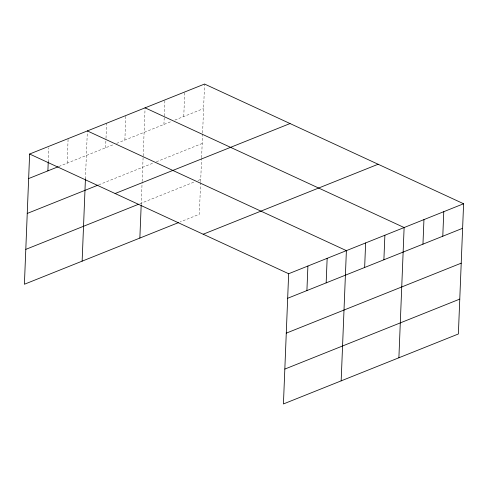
<?xml version="1.0" encoding="UTF-8"?>
<svg xmlns="http://www.w3.org/2000/svg" width="488" height="488" viewBox="0 0 488 488"><rect width="100%" height="100%" fill="white"/><g stroke="black" fill="none" stroke-linecap="round" stroke-linejoin="round"><path stroke-width="0.37" stroke-dasharray="2.44 1.83" d="M48.245 161.943L48.812 147.809M67.13 163.169L68.119 138.629M85.431 178.974L87.358 130.93M105.621 147.773L105.975 138.848M106.006 138.104L106.604 123.232M124.861 140.074L125.849 115.534M141.203 204.704L142.106 182.225M142.136 181.475L143.13 156.636M143.161 155.879L145.088 107.836M163.931 124.446L164.92 99.906M183.756 116.516L184.745 91.976M200.617 182.427L199.342 214.269L180.2 221.924M200.647 181.67L201.581 158.429M201.611 157.685L202.581 133.602M202.611 132.846L204.57 84.046M58.883 166.463L113.869 144.472M116.614 143.374L171.453 121.439M174.869 120.066L203.588 108.58M98.722 184.848L153.641 162.876M156.38 161.784L202.184 143.46M139.885 203.734L194.59 181.853M198.006 180.487L200.739 179.395"/><path stroke-width="0.73" d="M463.6 203.752L288.658 273.731L283.43 403.954L458.372 333.981L463.6 203.752L204.57 84.046L29.628 154.019L24.4 284.248L178.828 222.473M47.891 170.867L48.245 161.943M82.13 261.153L85.431 178.974M139.861 238.065L141.172 205.46M306.915 290.574L307.904 266.033M326.161 282.875L327.149 258.335M341.161 380.866L346.389 250.637L87.358 130.93M364.646 267.479L365.634 242.939M383.891 259.781L384.88 235.24M398.891 357.771L404.119 227.542L145.088 107.836M422.962 244.153L423.944 219.612M442.787 236.222L443.775 211.682M28.646 178.559L58.2 166.737M27.243 213.439L98.033 185.123M115.113 193.529L290.049 123.549M25.803 249.374L138.513 204.283M203.179 234.228L378.121 164.249M287.676 298.272L462.612 228.292M286.273 333.145L461.215 263.166M284.827 369.08L459.769 299.101M29.628 154.019L288.658 273.731"/></g></svg>
